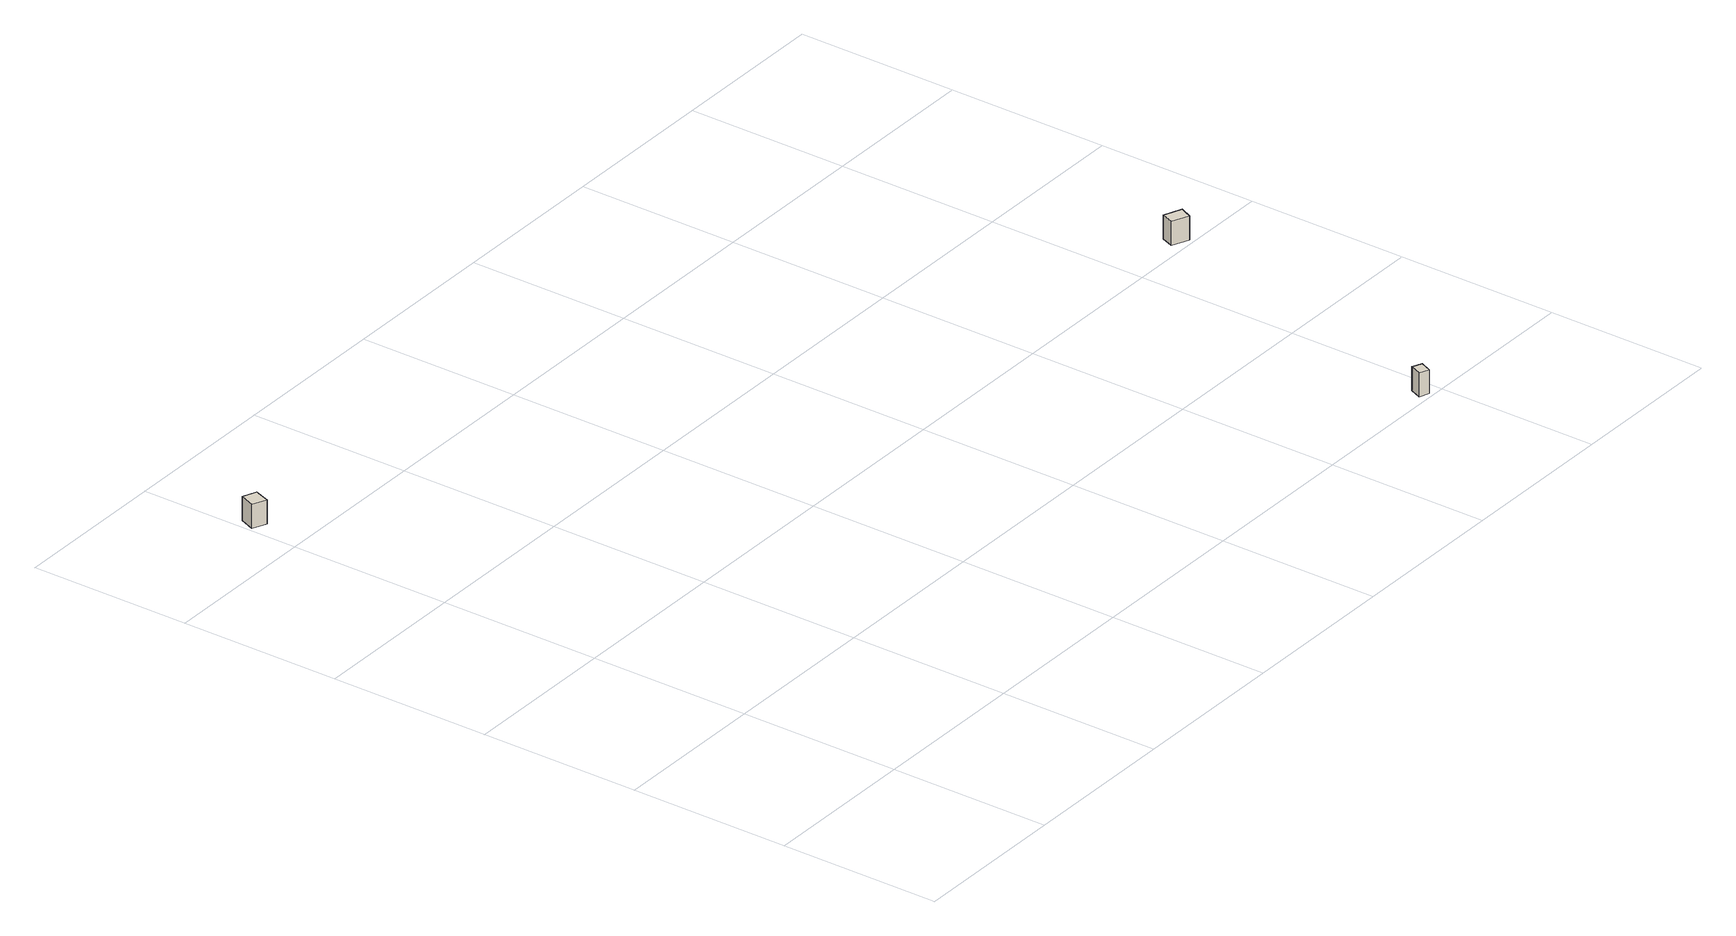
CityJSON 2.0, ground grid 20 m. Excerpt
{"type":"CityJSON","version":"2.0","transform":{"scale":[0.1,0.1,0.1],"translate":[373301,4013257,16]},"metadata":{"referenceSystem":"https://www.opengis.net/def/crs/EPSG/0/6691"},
"CityObjects":{
"building1":{"type":"Building","attributes":{"枝番":1,"利根川水系渡良瀬川洪水浸水想定区域（計画規模）.規模":"L1","利根川水系渡良瀬川洪水浸水想定区域（計画規模）.浸水ランク":"2","利根川水系渡良瀬川洪水浸水想定区域（計画規模）.浸水深":1.01,"利根川水系渡良瀬川洪水浸水想定区域（計画規模）.継続時間":6.3,"利根川水系渡良瀬川洪水浸水想定区域（想定最大規模）.規模":"L2","利根川水系渡良瀬川洪水浸水想定区域（想定最大規模）.浸水ランク":"2","利根川水系渡良瀬川洪水浸水想定区域（想定最大規模）.浸水深":1.77,"利根川水系渡良瀬川洪水浸水想定区域（想定最大規模）.継続時間":123.3,"利根川水系矢場川洪水浸水想定区域（想定最大規模）.規模":"L2","利根川水系矢場川洪水浸水想定区域（想定最大規模）.浸水ランク":"1","利根川水系矢場川洪水浸水想定区域（想定最大規模）.浸水深":0.24,"利根川水系多々良川洪水浸水想定区域（想定最大規模）.規模":"L2","利根川水系多々良川洪水浸水想定区域（想定最大規模）.浸水ランク":"1","利根川水系多々良川洪水浸水想定区域（想定最大規模）.浸水深":0.19,"利根川水系利根川洪水浸水想定区域（計画規模）.規模":"L1","利根川水系利根川洪水浸水想定区域（計画規模）.浸水ランク":"2","利根川水系利根川洪水浸水想定区域（計画規模）.浸水深":2.6,"利根川水系利根川洪水浸水想定区域（想定最大規模）.規模":"L2","利根川水系利根川洪水浸水想定区域（想定最大規模）.浸水ランク":"3","利根川水系利根川洪水浸水想定区域（想定最大規模）.浸水深":4.83,"BuildingDetails.prefecture":"10","BuildingDetails.city":"10207"},"geometry":[{"type":"Solid","lod":"1","boundaries":[[[[0,1,2,3]],[[2,4,5,3]],[[1,6,4,2]],[[0,7,6,1]],[[3,5,7,0]],[[4,6,7,5]]]]}]},
"building2":{"type":"Building","attributes":{"枝番":1,"利根川水系渡良瀬川洪水浸水想定区域（計画規模）.規模":"L1","利根川水系渡良瀬川洪水浸水想定区域（計画規模）.浸水ランク":"2","利根川水系渡良瀬川洪水浸水想定区域（計画規模）.浸水深":0.82,"利根川水系渡良瀬川洪水浸水想定区域（計画規模）.継続時間":6.4,"利根川水系渡良瀬川洪水浸水想定区域（想定最大規模）.規模":"L2","利根川水系渡良瀬川洪水浸水想定区域（想定最大規模）.浸水ランク":"2","利根川水系渡良瀬川洪水浸水想定区域（想定最大規模）.浸水深":1.67,"利根川水系渡良瀬川洪水浸水想定区域（想定最大規模）.継続時間":134.7,"利根川水系矢場川洪水浸水想定区域（想定最大規模）.規模":"L2","利根川水系矢場川洪水浸水想定区域（想定最大規模）.浸水ランク":"1","利根川水系矢場川洪水浸水想定区域（想定最大規模）.浸水深":0.15,"利根川水系多々良川洪水浸水想定区域（想定最大規模）.規模":"L2","利根川水系多々良川洪水浸水想定区域（想定最大規模）.浸水ランク":"1","利根川水系多々良川洪水浸水想定区域（想定最大規模）.浸水深":0.09,"利根川水系利根川洪水浸水想定区域（計画規模）.規模":"L1","利根川水系利根川洪水浸水想定区域（計画規模）.浸水ランク":"2","利根川水系利根川洪水浸水想定区域（計画規模）.浸水深":2.5,"利根川水系利根川洪水浸水想定区域（想定最大規模）.規模":"L2","利根川水系利根川洪水浸水想定区域（想定最大規模）.浸水ランク":"3","利根川水系利根川洪水浸水想定区域（想定最大規模）.浸水深":4.73,"BuildingDetails.prefecture":"10","BuildingDetails.city":"10207"},"geometry":[{"type":"Solid","lod":"1","boundaries":[[[[8,9,10,11]],[[10,12,13,11]],[[9,14,12,10]],[[8,15,14,9]],[[11,13,15,8]],[[12,14,15,13]]]]}]},
"building3":{"type":"Building","attributes":{"枝番":1,"利根川水系渡良瀬川洪水浸水想定区域（計画規模）.規模":"L1","利根川水系渡良瀬川洪水浸水想定区域（計画規模）.浸水ランク":"2","利根川水系渡良瀬川洪水浸水想定区域（計画規模）.浸水深":0.76,"利根川水系渡良瀬川洪水浸水想定区域（計画規模）.継続時間":4.4,"利根川水系渡良瀬川洪水浸水想定区域（想定最大規模）.規模":"L2","利根川水系渡良瀬川洪水浸水想定区域（想定最大規模）.浸水ランク":"2","利根川水系渡良瀬川洪水浸水想定区域（想定最大規模）.浸水深":1.47,"利根川水系渡良瀬川洪水浸水想定区域（想定最大規模）.継続時間":84.5,"利根川水系矢場川洪水浸水想定区域（想定最大規模）.規模":"L2","利根川水系矢場川洪水浸水想定区域（想定最大規模）.浸水ランク":"1","利根川水系矢場川洪水浸水想定区域（想定最大規模）.浸水深":0.19,"利根川水系多々良川洪水浸水想定区域（想定最大規模）.規模":"L2","利根川水系多々良川洪水浸水想定区域（想定最大規模）.浸水ランク":"1","利根川水系多々良川洪水浸水想定区域（想定最大規模）.浸水深":0.13,"利根川水系利根川洪水浸水想定区域（計画規模）.規模":"L1","利根川水系利根川洪水浸水想定区域（計画規模）.浸水ランク":"2","利根川水系利根川洪水浸水想定区域（計画規模）.浸水深":2.3,"利根川水系利根川洪水浸水想定区域（想定最大規模）.規模":"L2","利根川水系利根川洪水浸水想定区域（想定最大規模）.浸水ランク":"3","利根川水系利根川洪水浸水想定区域（想定最大規模）.浸水深":4.53,"BuildingDetails.prefecture":"10","BuildingDetails.city":"10207"},"geometry":[{"type":"Solid","lod":"1","boundaries":[[[[16,17,18,19]],[[18,20,21,19]],[[17,22,20,18]],[[16,23,22,17]],[[19,21,23,16]],[[20,22,23,21]]]]}]}
},
"vertices":[
[5,860,5],[13,879,5],[30,872,5],[23,853,5],[30,872,35],[23,853,35],[13,879,35],[5,860,35],
[971,9,6],[977,23,6],[989,18,6],[983,4,6],[989,18,36],[983,4,36],[977,23,36],[971,9,36],
[1070,412,8],[1076,427,8],[1098,418,8],[1091,403,8],[1098,418,38],[1091,403,38],[1076,427,38],[1070,412,38]
]}
